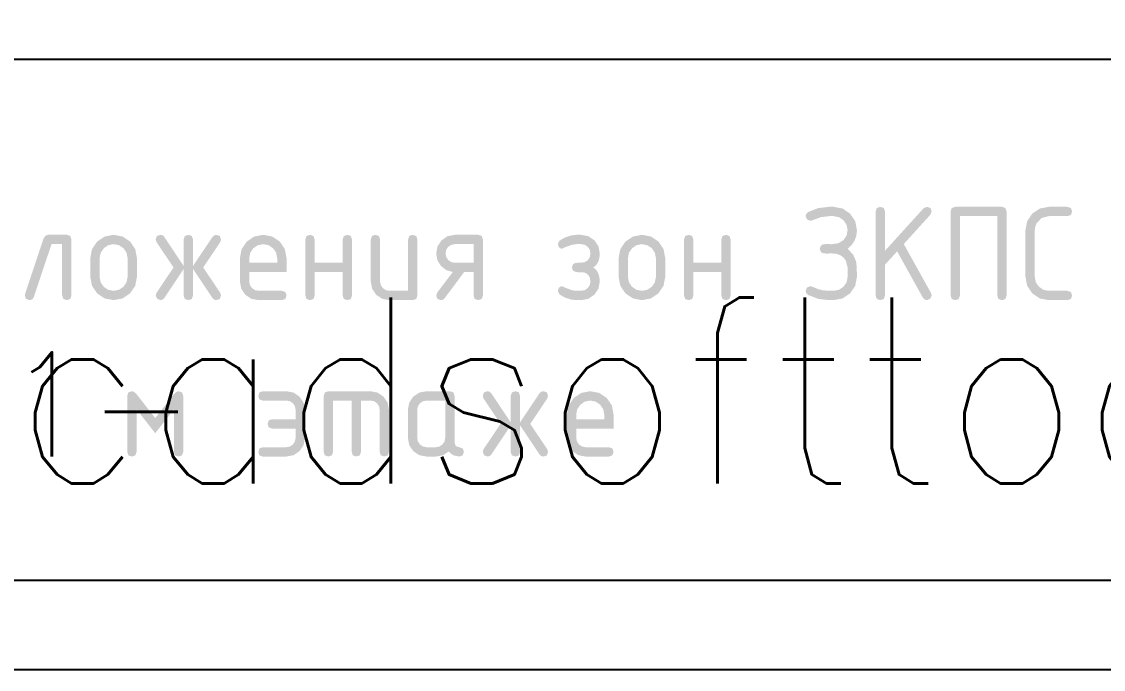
# Model space of a CAD drawing. Header units: millimetres. Extents: x 0 to 420, y 0 to 297.
# Drawn here: x 354.99 to 376.08, y 0 to 12.62 of the extents above; entities that cross this region are included whole.
import ezdxf

# ---------------------------------------------------------------- set-up
doc = ezdxf.new("R2010")
doc.units = ezdxf.units.MM
doc.layers.get('0').update_dxf_attribs({"linetype": 'CONTINUOUS'})
doc.styles.get("Standard").update_dxf_attribs({"font": 'STANDARD'})

# ---------------------------------------------------------------- blocks, each defined once
blk = doc.blocks.new('ABViewer')
at = {"color": 0, "true_color": 0x000001, "insert": (0, 0), "char_height": 0.05, "attachment_point": 1}
blk.add_mtext('ABViewer 16 trial version - www.cadsofttools.com', dxfattribs=at)

msp = doc.modelspace()

# ---------------------------------------------------------------- hatches: boundary and pattern name
at = {"true_color": 0x000007}
for points in [[(370.733128, 8.833268), (370.573138, 8.813149), (370.410667, 8.753342), (370.369326, 8.742317), (370.305936, 8.769878), (370.278375, 8.833268), (370.291329, 8.879226), (370.330741, 8.914848), (370.519325, 8.99002), (370.733128, 9.015169), (370.824078, 9.015169), (370.998882, 8.981821), (371.145988, 8.882326), (371.245482, 8.735221), (371.278831, 8.560416), (371.267462, 8.452723), (371.233356, 8.356191), (371.176512, 8.270822), (371.09693, 8.196614), (371.20359, 8.085958), (371.262294, 7.952977), (371.274697, 7.840598), (371.278831, 7.650911), (371.245482, 7.476107), (371.145988, 7.329002), (370.998882, 7.2293), (370.824078, 7.196159), (370.733128, 7.196159), (370.522219, 7.221377), (370.330741, 7.297031), (370.291329, 7.331344), (370.278375, 7.37806), (370.305385, 7.442001), (370.369326, 7.46901), (370.410667, 7.457986), (370.515398, 7.41382), (370.61186, 7.389084), (370.698746, 7.380678), (370.824078, 7.37806), (370.929498, 7.397903), (371.017555, 7.457435), (371.077086, 7.545491), (371.09693, 7.650911), (371.09693, 7.832812), (371.061101, 7.969514), (371.014075, 8.029648), (370.9532, 8.072729), (370.878476, 8.098653), (370.789903, 8.107317), (370.734781, 8.105664), (370.682416, 8.104561), (370.61751, 8.111176), (370.578236, 8.13102), (370.551227, 8.196614), (370.578787, 8.26276), (370.617235, 8.283362), (370.678006, 8.290321), (370.732025, 8.288116), (370.792659, 8.286462), (370.920059, 8.306444), (371.016452, 8.36694), (371.076742, 8.45541), (371.09693, 8.560416), (371.07681, 8.664941), (371.017004, 8.753342), (370.928602, 8.813149), (370.824078, 8.833268)], [(372.062547, 8.147005), (371.826627, 7.887934), (371.826627, 7.287109), (371.803889, 7.218896), (371.735676, 7.196159), (371.667463, 7.218896), (371.644725, 7.287109), (371.644725, 8.924219), (371.667463, 8.992431), (371.735676, 9.015169), (371.803889, 8.992431), (371.826627, 8.924219), (371.826627, 8.159683), (372.576279, 8.984852), (372.645181, 9.015169), (372.713394, 8.992431), (372.736132, 8.924219), (372.711327, 8.862482), (372.192082, 8.290321), (372.724005, 7.33286), (372.736132, 7.287109), (372.70802, 7.224271), (372.645181, 7.196159), (372.597225, 7.208216), (372.564153, 7.244666)], [(373.195379, 9.015169), (374.104885, 9.015169), (374.173098, 8.992431), (374.195835, 8.924219), (374.195835, 7.287109), (374.173098, 7.218896), (374.104885, 7.196159), (374.036672, 7.218896), (374.013934, 7.287109), (374.013934, 8.833268), (373.28633, 8.833268), (373.28633, 7.287109), (373.263592, 7.218896), (373.195379, 7.196159), (373.127167, 7.218896), (373.104429, 7.287109), (373.104429, 8.924219), (373.127167, 8.992431)], [(375.382687, 9.015169), (375.4509, 8.992431), (375.473638, 8.924219), (375.4509, 8.856006), (375.382687, 8.833268), (375.018885, 8.833268), (374.881357, 8.799437), (374.783516, 8.69822), (374.755266, 8.632006), (374.746033, 8.560416), (374.746033, 7.650911), (374.765946, 7.545974), (374.82596, 7.457986), (374.913947, 7.397972), (375.018885, 7.37806), (375.382687, 7.37806), (375.4509, 7.355322), (375.473638, 7.287109), (375.4509, 7.218896), (375.382687, 7.196159), (375.018885, 7.196159), (374.844081, 7.2293), (374.696975, 7.329002), (374.597274, 7.476107), (374.564132, 7.650911), (374.564132, 8.560416), (374.597274, 8.735221), (374.696975, 8.882326), (374.844081, 8.981821), (375.018885, 9.015169)], [(355.51091, 8.469466), (355.874712, 8.469466), (355.942925, 8.446728), (355.965663, 8.378515), (355.965663, 7.287109), (355.942925, 7.218896), (355.874712, 7.196159), (355.806499, 7.218896), (355.783762, 7.287109), (355.783762, 8.287565), (355.575954, 8.287565), (355.232546, 7.258446), (355.200783, 7.211593), (355.147108, 7.196159), (355.078895, 7.21931), (355.056158, 7.288763), (355.060567, 7.316324), (355.41996, 8.395052), (355.4551, 8.450862)], [(358.153513, 7.804149), (357.774828, 7.236397), (357.742582, 7.206149), (357.69876, 7.196159), (357.634819, 7.223168), (357.60781, 7.287109), (357.623244, 7.338372), (357.955075, 7.832812), (357.623244, 8.327804), (357.60781, 8.378515), (357.630547, 8.446728), (357.69876, 8.469466), (357.742582, 8.459544), (357.774828, 8.429778), (358.153513, 7.862027), (358.153513, 8.378515), (358.176251, 8.446728), (358.244463, 8.469466), (358.312676, 8.446728), (358.335414, 8.378515), (358.335414, 7.862027), (358.71465, 8.429778), (358.746414, 8.459544), (358.790167, 8.469466), (358.858379, 8.446728), (358.881117, 8.378515), (358.866234, 8.327804), (358.533851, 7.832812), (358.866234, 7.338372), (358.881117, 7.287109), (358.858379, 7.218896), (358.790167, 7.196159), (358.746414, 7.206149), (358.71465, 7.236397), (358.335414, 7.804149), (358.335414, 7.287109), (358.312676, 7.218896), (358.244463, 7.196159), (358.176251, 7.218896), (358.153513, 7.287109)], [(360.706289, 7.741862), (360.706289, 7.287109), (360.683551, 7.218896), (360.615338, 7.196159), (360.547125, 7.218896), (360.524388, 7.287109), (360.524388, 8.378515), (360.547125, 8.446728), (360.615338, 8.469466), (360.683551, 8.446728), (360.706289, 8.378515), (360.706289, 7.923763), (361.251992, 7.923763), (361.251992, 8.378515), (361.27473, 8.446728), (361.342942, 8.469466), (361.411155, 8.446728), (361.433893, 8.378515), (361.433893, 7.287109), (361.411155, 7.218896), (361.342942, 7.196159), (361.27473, 7.218896), (361.251992, 7.287109), (361.251992, 7.741862)], [(362.709719, 8.378515), (362.709719, 7.287109), (362.686981, 7.218896), (362.618769, 7.196159), (362.164016, 7.196159), (362.022974, 7.222341), (361.905496, 7.301441), (361.826397, 7.418919), (361.800214, 7.559961), (361.800214, 8.378515), (361.822951, 8.446728), (361.891164, 8.469466), (361.959377, 8.446728), (361.982115, 8.378515), (361.982115, 7.559961), (361.995413, 7.490576), (362.035583, 7.431528), (362.094632, 7.391358), (362.164016, 7.37806), (362.527818, 7.37806), (362.527818, 8.378515), (362.550556, 8.446728), (362.618769, 8.469466), (362.686981, 8.446728)], [(366.083297, 7.559961), (366.071308, 7.636028), (366.035342, 7.693906), (365.987799, 7.726221), (365.927855, 7.740759), (365.810446, 7.741862), (365.745953, 7.76832), (365.719495, 7.832812), (365.746505, 7.898407), (365.782403, 7.918526), (365.836904, 7.925416), (365.864465, 7.925416), (365.893128, 7.923763), (365.974639, 7.936716), (366.034239, 7.976128), (366.070964, 8.034488), (366.083297, 8.105664), (366.070137, 8.176426), (366.030932, 8.235199), (365.972158, 8.274405), (365.901396, 8.287565), (365.810446, 8.287565), (365.725696, 8.275989), (365.623584, 8.241263), (365.541039, 8.206812), (365.515546, 8.195512), (365.467039, 8.228585), (365.446644, 8.291975), (365.483851, 8.36005), (365.595472, 8.42151), (365.711227, 8.457477), (365.810446, 8.469466), (365.901396, 8.469466), (366.042438, 8.443076), (366.159916, 8.364184), (366.238809, 8.246706), (366.265198, 8.105664), (366.257352, 8.015747), (366.233848, 7.940299), (366.194737, 7.879321), (366.140072, 7.832812), (366.194737, 7.785373), (366.233848, 7.724085), (366.257352, 7.648948), (366.265198, 7.559961), (366.238809, 7.418919), (366.159916, 7.301441), (366.042438, 7.222341), (365.901396, 7.196159), (365.810446, 7.196159), (365.708815, 7.207803), (365.594369, 7.243012), (365.483506, 7.303232), (365.446644, 7.374201), (365.467039, 7.437591), (365.517199, 7.470664), (365.546551, 7.459088), (365.627993, 7.424362), (365.726868, 7.389635), (365.810446, 7.37806), (365.901396, 7.37806), (365.971676, 7.391289), (366.030381, 7.430976), (366.070068, 7.489681)], [(368.089673, 7.741862), (368.089673, 7.287109), (368.066935, 7.218896), (367.998722, 7.196159), (367.930509, 7.218896), (367.907772, 7.287109), (367.907772, 8.378515), (367.930509, 8.446728), (367.998722, 8.469466), (368.066935, 8.446728), (368.089673, 8.378515), (368.089673, 7.923763), (368.635376, 7.923763), (368.635376, 8.378515), (368.658113, 8.446728), (368.726326, 8.469466), (368.794539, 8.446728), (368.817277, 8.378515), (368.817277, 7.287109), (368.794539, 7.218896), (368.726326, 7.196159), (368.658113, 7.218896), (368.635376, 7.287109), (368.635376, 7.741862)], [(357.59833, 4.602784), (357.234528, 5.068561), (357.234528, 4.238982), (357.211791, 4.170769), (357.143578, 4.148032), (357.075365, 4.170769), (357.052627, 4.238982), (357.052627, 5.330388), (357.075365, 5.398601), (357.143578, 5.421339), (357.189053, 5.40687), (357.234528, 5.363461), (357.59833, 4.897684), (357.962132, 5.363461), (358.007608, 5.40687), (358.053083, 5.421339), (358.121296, 5.398601), (358.144033, 5.330388), (358.144033, 4.238982), (358.121296, 4.170769), (358.053083, 4.148032), (357.98487, 4.170769), (357.962132, 4.238982), (357.962132, 5.068561)], [(360.334712, 4.693735), (359.87996, 4.693735), (359.811747, 4.716472), (359.789009, 4.784685), (359.811747, 4.852898), (359.87996, 4.875636), (360.334712, 4.875636), (360.334712, 5.057537), (360.321552, 5.128299), (360.282347, 5.187072), (360.223574, 5.226278), (360.152811, 5.239438), (359.698059, 5.239438), (359.629846, 5.262176), (359.607108, 5.330388), (359.629846, 5.398601), (359.698059, 5.421339), (360.152811, 5.421339), (360.293854, 5.39495), (360.411331, 5.316057), (360.490224, 5.198579), (360.516613, 5.057537), (360.516613, 4.511834), (360.490224, 4.370792), (360.411331, 4.253314), (360.293854, 4.174214), (360.152811, 4.148032), (359.698059, 4.148032), (359.629846, 4.170769), (359.607108, 4.238982), (359.629846, 4.307195), (359.698059, 4.329933), (360.152811, 4.329933), (360.223091, 4.343162), (360.281796, 4.382849), (360.321483, 4.441554), (360.334712, 4.511834)], [(360.973885, 5.421339), (361.79244, 5.421339), (361.932517, 5.394605), (362.049857, 5.314954), (362.129508, 5.197614), (362.156242, 5.057537), (362.156242, 4.238982), (362.133504, 4.170769), (362.065291, 4.148032), (361.997078, 4.170769), (361.974341, 4.238982), (361.974341, 5.057537), (361.96118, 5.128299), (361.921975, 5.187072), (361.863202, 5.226278), (361.79244, 5.239438), (361.610539, 5.239438), (361.610539, 4.238982), (361.587801, 4.170769), (361.519588, 4.148032), (361.451375, 4.170769), (361.428637, 4.238982), (361.428637, 5.239438), (361.064835, 5.239438), (361.064835, 4.238982), (361.042098, 4.170769), (360.973885, 4.148032), (360.905672, 4.170769), (360.882934, 4.238982), (360.882934, 5.330388), (360.905672, 5.398601)], [(364.529093, 4.756022), (364.150408, 4.18827), (364.118162, 4.158022), (364.07434, 4.148032), (364.010399, 4.175041), (363.98339, 4.238982), (363.998824, 4.290245), (364.330655, 4.784685), (363.998824, 5.279677), (363.98339, 5.330388), (364.006127, 5.398601), (364.07434, 5.421339), (364.118162, 5.411417), (364.150408, 5.381651), (364.529093, 4.8139), (364.529093, 5.330388), (364.551831, 5.398601), (364.620043, 5.421339), (364.688256, 5.398601), (364.710994, 5.330388), (364.710994, 4.8139), (365.09023, 5.381651), (365.121994, 5.411417), (365.165747, 5.421339), (365.233959, 5.398601), (365.256697, 5.330388), (365.241814, 5.279677), (364.909431, 4.784685), (365.241814, 4.290245), (365.256697, 4.238982), (365.233959, 4.170769), (365.165747, 4.148032), (365.121994, 4.158022), (365.09023, 4.18827), (364.710994, 4.756022), (364.710994, 4.238982), (364.688256, 4.170769), (364.620043, 4.148032), (364.551831, 4.170769), (364.529093, 4.238982)]]:
    msp.add_hatch(color=0, dxfattribs=at).paths.add_polyline_path(points, flags=0)
h = msp.add_hatch(color=0, dxfattribs=at)
h.paths.add_polyline_path([(356.331984, 7.650911), (356.331984, 8.014713), (356.365125, 8.189517), (356.464827, 8.336623), (356.611932, 8.436117), (356.786736, 8.469466), (356.963332, 8.436462), (357.109748, 8.337725), (357.208485, 8.191309), (357.241489, 8.014713), (357.241489, 7.650911), (357.20814, 7.476107), (357.108646, 7.329002), (356.96154, 7.2293), (356.786736, 7.196159), (356.611932, 7.2293), (356.464827, 7.329002), (356.365125, 7.476107)], flags=0)
h.paths.add_polyline_path([(357.059588, 7.650911), (357.059588, 8.014713), (357.039468, 8.119238), (356.979662, 8.207639), (356.89126, 8.267446), (356.786736, 8.287565), (356.681799, 8.267446), (356.593811, 8.207639), (356.533797, 8.119238), (356.513885, 8.014713), (356.513885, 7.650911), (356.533728, 7.545491), (356.59326, 7.457435), (356.681316, 7.397903), (356.786736, 7.37806), (356.89126, 7.397972), (356.979662, 7.457986), (357.039468, 7.545974)], flags=0)
h = msp.add_hatch(color=0, dxfattribs=at)
h.paths.add_polyline_path([(359.703314, 8.287565), (359.598377, 8.267446), (359.510389, 8.207639), (359.450375, 8.119238), (359.430463, 8.014713), (359.430463, 7.923763), (359.976166, 7.923763), (359.976166, 8.014713), (359.956047, 8.119238), (359.89624, 8.207639), (359.807838, 8.267446)], flags=0)
h.paths.add_polyline_path([(359.430463, 7.741862), (359.430463, 7.559961), (359.443761, 7.490576), (359.483931, 7.431528), (359.54298, 7.391358), (359.612364, 7.37806), (360.067116, 7.37806), (360.135329, 7.355322), (360.158067, 7.287109), (360.135329, 7.218896), (360.067116, 7.196159), (359.612364, 7.196159), (359.471322, 7.222341), (359.353844, 7.301441), (359.274744, 7.418919), (359.248562, 7.559961), (359.248562, 8.014713), (359.281704, 8.189517), (359.381405, 8.336623), (359.52851, 8.436117), (359.703314, 8.469466), (359.87991, 8.436462), (360.026326, 8.337725), (360.125063, 8.191309), (360.158067, 8.014713), (360.158067, 7.741862)], flags=0)
h = msp.add_hatch(color=0, dxfattribs=at)
h.paths.add_polyline_path([(363.400155, 7.744618), (363.271652, 7.782376), (363.167542, 7.863129), (363.098846, 7.974681), (363.07604, 8.105664), (363.102223, 8.246706), (363.181322, 8.364184), (363.2988, 8.443076), (363.439842, 8.469466), (363.894595, 8.469466), (363.962808, 8.446728), (363.985545, 8.378515), (363.985545, 7.287109), (363.962808, 7.218896), (363.894595, 7.196159), (363.826382, 7.218896), (363.803644, 7.287109), (363.803644, 7.741862), (363.618987, 7.741862), (363.240302, 7.233641), (363.207987, 7.205391), (363.16699, 7.196159), (363.098778, 7.218896), (363.07604, 7.287109), (363.09423, 7.342231)], flags=0)
h.paths.add_polyline_path([(363.257941, 8.105664), (363.271239, 8.03628), (363.311409, 7.977231), (363.370458, 7.937061), (363.439842, 7.923763), (363.803644, 7.923763), (363.803644, 8.287565), (363.439842, 8.287565), (363.369562, 8.274336), (363.310858, 8.234648), (363.27117, 8.175944)], flags=0)
h = msp.add_hatch(color=0, dxfattribs=at)
h.paths.add_polyline_path([(366.631945, 7.650911), (366.631945, 8.014713), (366.665087, 8.189517), (366.764788, 8.336623), (366.911894, 8.436117), (367.086698, 8.469466), (367.263294, 8.436462), (367.40971, 8.337725), (367.508447, 8.191309), (367.541451, 8.014713), (367.541451, 7.650911), (367.508102, 7.476107), (367.408608, 7.329002), (367.261502, 7.2293), (367.086698, 7.196159), (366.911894, 7.2293), (366.764788, 7.329002), (366.665087, 7.476107)], flags=0)
h.paths.add_polyline_path([(367.35955, 7.650911), (367.35955, 8.014713), (367.33943, 8.119238), (367.279623, 8.207639), (367.191222, 8.267446), (367.086698, 8.287565), (366.98176, 8.267446), (366.893773, 8.207639), (366.833759, 8.119238), (366.813846, 8.014713), (366.813846, 7.650911), (366.83369, 7.545491), (366.893221, 7.457435), (366.981278, 7.397903), (367.086698, 7.37806), (367.191222, 7.397972), (367.279623, 7.457986), (367.33943, 7.545974)], flags=0)
h = msp.add_hatch(color=0, dxfattribs=at)
h.paths.add_polyline_path([(363.25129, 5.239438), (362.887488, 5.239438), (362.817208, 5.226209), (362.758504, 5.186521), (362.718817, 5.127817), (362.705587, 5.057537), (362.705587, 4.511834), (362.718885, 4.44245), (362.759055, 4.383401), (362.818104, 4.343231), (362.887488, 4.329933), (363.069389, 4.329933), (363.139669, 4.343162), (363.198374, 4.382849), (363.238061, 4.441554), (363.25129, 4.511834)], flags=0)
h.paths.add_polyline_path([(363.615093, 4.238982), (363.592355, 4.170769), (363.524142, 4.148032), (363.408662, 4.172078), (363.316334, 4.244494), (363.204024, 4.172078), (363.069389, 4.148032), (362.887488, 4.148032), (362.746446, 4.174214), (362.628968, 4.253314), (362.549869, 4.370792), (362.523686, 4.511834), (362.523686, 5.057537), (362.549869, 5.198579), (362.628968, 5.316057), (362.746446, 5.39495), (362.887488, 5.421339), (363.342241, 5.421339), (363.410454, 5.398601), (363.433192, 5.330388), (363.433192, 4.420883), (363.455929, 4.35267), (363.524142, 4.329933), (363.592355, 4.307195)], flags=0)
h = msp.add_hatch(color=0, dxfattribs=at)
h.paths.add_polyline_path([(366.078894, 5.239438), (365.973957, 5.219319), (365.885969, 5.159512), (365.825955, 5.071111), (365.806043, 4.966586), (365.806043, 4.875636), (366.351746, 4.875636), (366.351746, 4.966586), (366.331626, 5.071111), (366.27182, 5.159512), (366.183418, 5.219319)], flags=0)
h.paths.add_polyline_path([(365.806043, 4.693735), (365.806043, 4.511834), (365.819341, 4.44245), (365.859511, 4.383401), (365.91856, 4.343231), (365.987944, 4.329933), (366.442696, 4.329933), (366.510909, 4.307195), (366.533647, 4.238982), (366.510909, 4.170769), (366.442696, 4.148032), (365.987944, 4.148032), (365.846902, 4.174214), (365.729424, 4.253314), (365.650324, 4.370792), (365.624142, 4.511834), (365.624142, 4.966586), (365.657284, 5.14139), (365.756985, 5.288496), (365.90409, 5.38799), (366.078894, 5.421339), (366.25549, 5.388335), (366.401906, 5.289598), (366.500643, 5.143182), (366.533647, 4.966586), (366.533647, 4.693735)], flags=0)

# ---------------------------------------------------------------- linework, layer by layer
at = {"color": 0, "true_color": 0x000007}
for points in [[(0.211668, 0), (420.073667, 0), (420.073667, 296.925999), (0.211668, 296.925999)], [(7.239002, 1.735667), (418.338, 1.735667), (418.338, 295.190332), (7.239002, 295.190332)]]:
    msp.add_lwpolyline(points, close=True, dxfattribs=at)
for points in [[(336.973333, 11.895667), (418.338, 11.895667)], [(292.862, 1.735667), (418.338, 1.735667)]]:
    msp.add_lwpolyline(points, dxfattribs=at)

# ---------------------------------------------------------------- block references
at = {"color": 0, "true_color": 0x000000, "xscale": 72.47926, "yscale": 72.47926}
msp.add_blockref('ABViewer', (280.119667, 7.247926), dxfattribs=at)

# ---------------------------------------------------------------- texts
at = {"color": 0, "true_color": 0x000007, "insert": (354.711648, 6.178723), "char_height": 2.03069, "width": 2.03068995, "attachment_point": 1}
msp.add_mtext('1-', dxfattribs=at)

doc.saveas('drawing.dxf')
